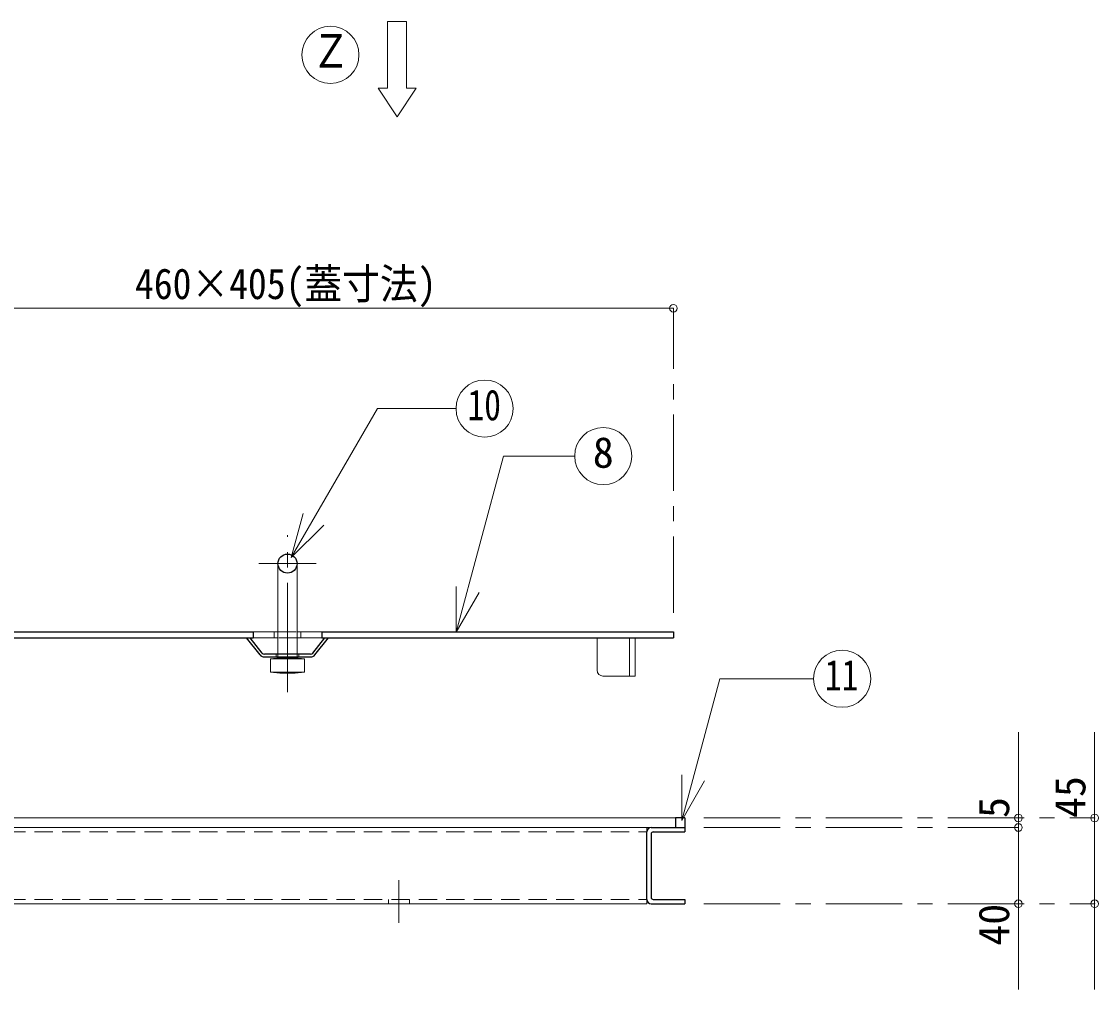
# Model space of a CAD drawing. Units: millimetres at full size, sheet at 1:8; details may follow other scales. Extents: x -1694 to 1546, y -1125 to 1123.
# Drawn here: x -866 to -301, y -46 to 462 of the extents above; entities that cross this region are included whole.
import ezdxf
from ezdxf.enums import TextEntityAlignment as Align

# ---------------------------------------------------------------- set-up
doc = ezdxf.new("R2010")
doc.units = ezdxf.units.MM
doc.header["$LTSCALE"] = 8
doc.header["$PDMODE"] = 32
doc.header["$PDSIZE"] = 4
doc.linetypes.add('CHAIN1', pattern=[8, 5, -1, 1, -1])
doc.linetypes.add('DASHED1', pattern=[1.8, 1.2, -0.6])
doc.layers.add('0-0_ﾚｲﾔ1', color=4, linetype='Continuous', lineweight=9)
doc.styles.add('ＭＳ ゴシック', font='')
doc.styles.get('ＭＳ ゴシック').set_extended_font_data('MS Gothic')

msp = doc.modelspace()

# ---------------------------------------------------------------- linework, layer by layer
at = {"layer": '0-0_ﾚｲﾔ1', "color": 7, "lineweight": 18}
for p, q in [((-674.146, 427.17), (-674.146, 462.17)), ((-679.146, 427.17), (-674.146, 427.17)), ((-679.146, 427.17), (-669.146, 412.17)), ((-669.146, 412.17), (-659.146, 427.17)), ((-664.146, 427.17), (-659.146, 427.17)), ((-724.636, 180.826), (-679.484, 259.032)), ((-638.203, 259.032), (-679.484, 259.032)), ((-724.636, 180.826), (-718.424, 204.009)), ((-724.636, 180.826), (-707.665, 197.797)), ((-731.646, 177.67), (-731.646, 130.17)), ((-721.646, 177.67), (-721.646, 130.17)), ((-638.083, 141.707), (-638.083, 165.707)), ((-638.083, 141.707), (-626.083, 162.491)), ((-733.646, 141.87), (-744.646, 141.87)), ((-733.646, 141.87), (-733.646, 138.67)), ((-708.646, 141.87), (-719.646, 141.87)), ((-719.646, 141.87), (-719.646, 138.67)), ((-744.646, 138.67), (-733.646, 138.67)), ((-719.646, 138.67), (-708.646, 138.67)), ((-547.146, 138.67), (-547.146, 118.67)), ((-544.146, 138.67), (-544.146, 118.67)), ((-730.646, 128.17), (-735.646, 127.67)), ((-735.646, 127.67), (-717.646, 127.67)), ((-735.646, 120.67), (-735.646, 127.67)), ((-731.646, 128.67), (-731.646, 128.07)), ((-726.646, 127.67), (-726.646, 120.67)), ((-717.646, 127.67), (-722.646, 128.17)), ((-721.646, 128.67), (-721.646, 128.07)), ((-717.646, 120.67), (-717.646, 127.67)), ((-735.646, 120.67), (-717.646, 120.67)), ((-735.646, 120.67), (-730.646, 120.17)), ((-730.646, 120.17), (-726.646, 120.67)), ((-730.646, 120.17), (-722.646, 120.17)), ((-726.646, 120.67), (-722.646, 120.17)), ((-722.646, 120.17), (-717.646, 120.67)), ((-544.146, 118.67), (-547.146, 118.67)), ((-519.788, 42.819), (-499.846, 117.243)), ((-450.662, 117.243), (-499.846, 117.243)), ((-519.788, 42.819), (-519.788, 66.819)), ((-519.788, 42.819), (-507.788, 63.604)), ((-1320.146, 39.17), (-538.146, 39.17)), ((-538.146, 36.87), (-538.146, 39.17)), ((-538.146, -0.83), (-538.146, 1.47)), ((-1320.146, -0.83), (-538.146, -0.83))]:
    msp.add_line(p, q, dxfattribs=at)
at = {"layer": '0-0_ﾚｲﾔ1'}
for p, q in [((-929.146, 311.67), (-524.146, 311.67)), ((-733.646, 141.87), (-731.646, 141.87)), ((-721.646, 141.87), (-719.646, 141.87)), ((-731.646, 138.67), (-733.646, 138.67)), ((-719.646, 138.67), (-721.646, 138.67)), ((-564.146, 121.67), (-564.146, 138.67)), ((-561.146, 118.67), (-547.146, 118.67)), ((-343.146, 89.17), (-343.146, 39.17)), ((-303.146, -45.83), (-303.146, 89.17)), ((-1335.146, 44.17), (-523.146, 44.17)), ((-538.146, 39.17), (-535.846, 39.17)), ((-343.146, 39.17), (-343.146, -45.83))]:
    msp.add_line(p, q, dxfattribs=at)
at = {"layer": '0-0_ﾚｲﾔ1', "linetype": 'CHAIN1'}
for p, q in [((-524.146, 151.87), (-524.146, 311.67)), ((-726.646, 127.67), (-726.646, 192.67)), ((-741.646, 177.67), (-711.646, 177.67)), ((-726.646, 110.17), (-726.646, 120.67)), ((-508.146, 44.17), (-303.146, 44.17)), ((-508.146, 39.17), (-343.146, 39.17)), ((-668.146, -10.83), (-668.146, 11.47)), ((-508.146, -0.83), (-303.146, -0.83))]:
    msp.add_line(p, q, dxfattribs=at)
at = {"layer": '0-0_ﾚｲﾔ1', "color": 5, "lineweight": 25}
for p, q in [((-929.146, 141.87), (-744.646, 141.87)), ((-744.646, 141.87), (-744.646, 138.67)), ((-708.646, 141.87), (-524.146, 141.87)), ((-708.646, 141.87), (-708.646, 138.67)), ((-524.146, 141.87), (-524.146, 138.67)), ((-939.146, 138.67), (-744.646, 138.67)), ((-741.047, 129.796), (-748.146, 138.67)), ((-739.876, 130.733), (-746.225, 138.67)), ((-713.417, 130.733), (-707.067, 138.67)), ((-712.245, 129.796), (-705.146, 138.67)), ((-708.646, 138.67), (-524.146, 138.67)), ((-714.588, 130.17), (-738.704, 130.17)), ((-738.704, 128.67), (-714.588, 128.67)), ((-518.146, 44.17), (-523.146, 44.17)), ((-523.146, 44.17), (-523.146, 39.17)), ((-518.146, 44.17), (-518.146, 36.87)), ((-538.146, 1.47), (-538.146, 36.87)), ((-535.846, 39.17), (-518.146, 39.17)), ((-535.846, 35.72), (-535.846, 2.62)), ((-534.696, 36.87), (-518.146, 36.87)), ((-534.696, 1.47), (-518.146, 1.47)), ((-518.146, 1.47), (-518.146, -0.83)), ((-535.846, -0.83), (-518.146, -0.83))]:
    msp.add_line(p, q, dxfattribs=at)
at = {"layer": '0-0_ﾚｲﾔ1', "linetype": 'DASHED1'}
for p, q in [((-731.646, 141.87), (-721.646, 141.87)), ((-721.646, 138.67), (-731.646, 138.67)), ((-732.646, 130.17), (-732.646, 128.67)), ((-731.646, 130.17), (-731.646, 128.67)), ((-721.646, 130.17), (-721.646, 128.67)), ((-720.646, 130.17), (-720.646, 128.67)), ((-1320.146, 36.87), (-538.146, 36.87)), ((-1320.146, 1.47), (-538.146, 1.47)), ((-673.646, -0.83), (-673.646, 1.47)), ((-662.646, -0.83), (-662.646, 1.47))]:
    msp.add_line(p, q, dxfattribs=at)
at = {"layer": '0-0_ﾚｲﾔ1', "color": 7, "lineweight": 18}
for points in [[(-664.146, 427.17), (-664.146, 462.17), (-674.146, 462.17)], [(-638.083, 141.707), (-613.315, 234.139), (-575.952, 234.139)]]:
    msp.add_lwpolyline(points, dxfattribs=at)
msp.add_lwpolyline([(-726.646, 127.67), (-730.646, 128.17), (-722.646, 128.17)], close=True, dxfattribs=at)
for centre in [(-704.146, 444.67), (-623.203, 259.032), (-560.952, 234.139), (-435.662, 117.243)]:
    msp.add_circle(centre, 15, dxfattribs=at)
at = {"layer": '0-0_ﾚｲﾔ1', "color": 5, "lineweight": 25}
msp.add_circle((-726.646, 177.67), 5, dxfattribs=at)
for centre, radius, start, end in [((-738.704, 131.67), 1.5, 218.65981, 270), ((-714.588, 131.67), 1.5, 270, 321.34019), ((-738.704, 131.67), 3, 218.65981, 270), ((-714.588, 131.67), 3, 270, 321.34019), ((-535.846, 36.87), 2.3, 90, 180), ((-534.696, 35.72), 1.15, 90, 180), ((-535.846, 1.47), 2.3, 180, 270), ((-534.696, 2.62), 1.15, 180, 270)]:
    msp.add_arc(centre, radius, start, end, dxfattribs=at)
at = {"layer": '0-0_ﾚｲﾔ1'}
msp.add_arc((-561.146, 121.67), 3, 180, 270, dxfattribs=at)
at = {"layer": '0-0_ﾚｲﾔ1', "color": 1}
for p in [(-524.146, 311.67), (-343.146, 44.17), (-303.146, 44.17), (-343.146, 39.17), (-343.146, -0.83), (-303.146, -0.83)]:
    msp.add_point(p, dxfattribs=at)

# ---------------------------------------------------------------- texts
at = {"layer": '0-0_ﾚｲﾔ1', "color": 7, "style": 'ＭＳ ゴシック'}
for s, height, width, p in [('Ｚ', 17.6, 0.85, (-714.146, 432.67)), ('460×405(蓋寸法)', 16.13, 0.9, (-806.646, 311.67)), ('10', 16.13, 0.8, (-632.203, 248.032)), ('11', 16.13, 0.8, (-444.662, 106.243))]:
    msp.add_text(s, height=height, dxfattribs=dict(at, width=width)).set_placement(p, align=Align.BOTTOM_LEFT)
msp.add_text('8', height=16.13, dxfattribs=at).set_placement((-566.452, 223.139), align=Align.BOTTOM_LEFT)
for s, p in [('45', (-303.146, 44.17)), ('5', (-343.146, 44.17)), ('40', (-343.146, -22.83))]:
    msp.add_text(s, height=16.13, rotation=90, dxfattribs=at).set_placement(p, align=Align.BOTTOM_LEFT)

doc.saveas('drawing.dxf')
